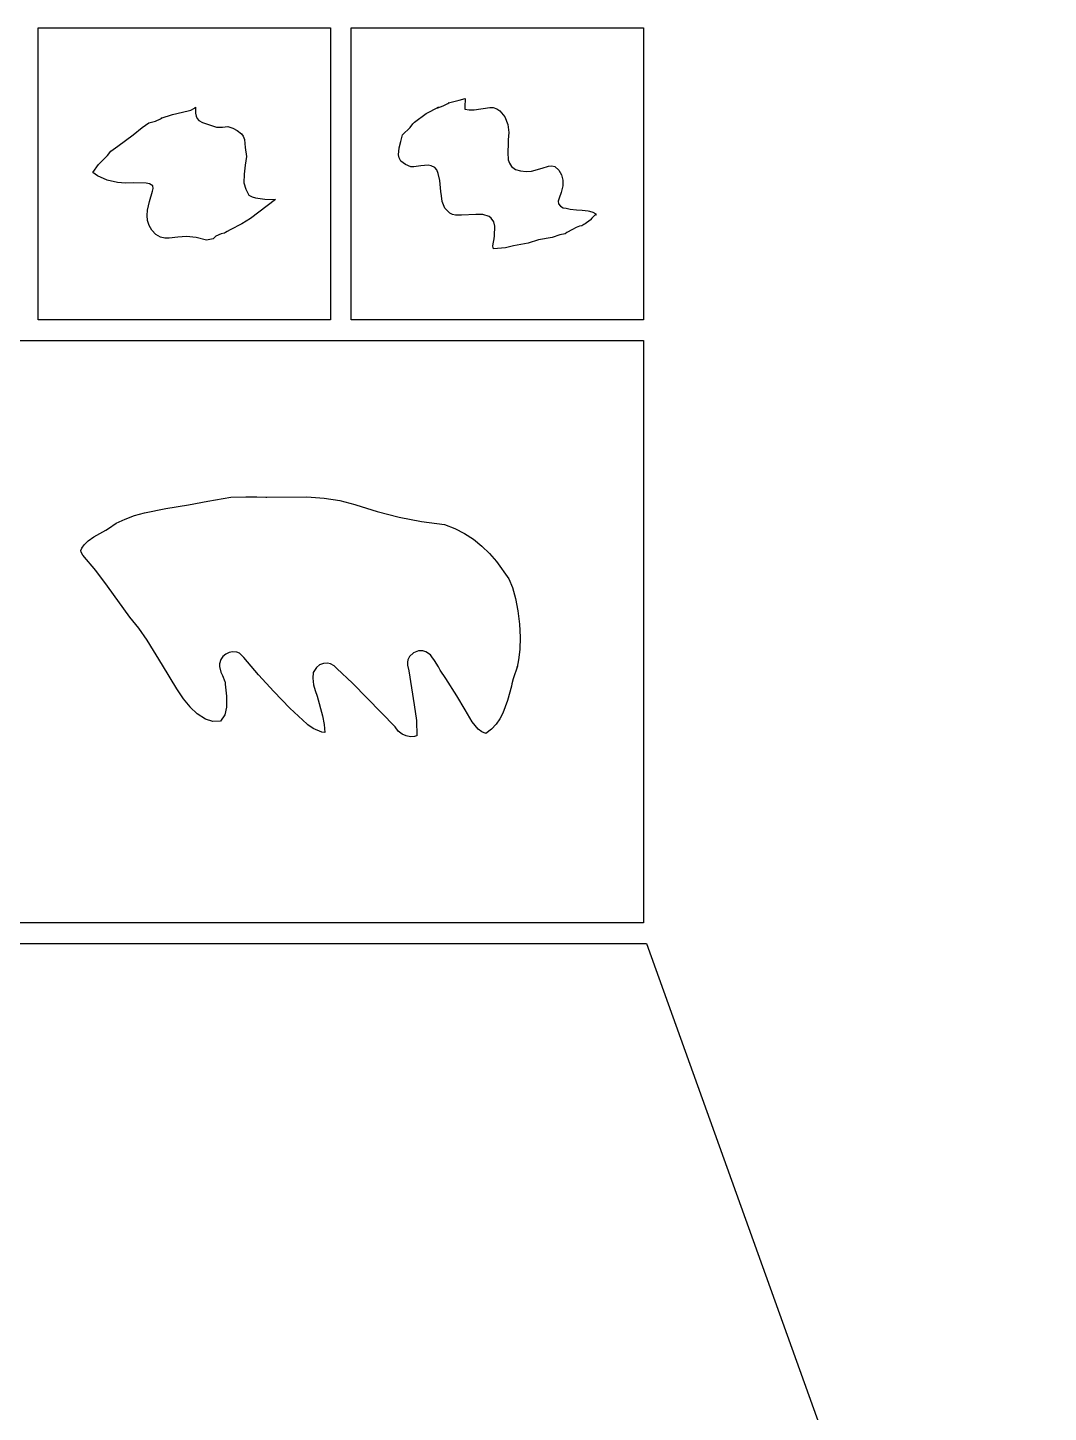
# Model space of a CAD drawing. Extents: x -1 to 498, y 2 to 4924.
# Drawn here: x 302.4 to 498, y 3402.5 to 3667.9 of the extents above; entities that cross this region are included whole.
import ezdxf

# ---------------------------------------------------------------- set-up
doc = ezdxf.new("R2010")
doc.units = 0

msp = doc.modelspace()

# ---------------------------------------------------------------- linework, layer by layer
at = {"layer": 'Calque 1'}
for p, q in [((304.403, 3667.95), (360.404, 3667.95)), ((304.403, 3611.96), (304.403, 3667.95)), ((360.404, 3667.95), (360.404, 3611.96)), ((364.402, 3667.95), (420.404, 3667.95)), ((364.402, 3611.96), (364.402, 3667.95)), ((420.404, 3667.95), (420.404, 3611.96)), ((381.015, 3652.6), (382.034, 3652.94)), ((382.034, 3652.94), (382.947, 3653.42)), ((382.947, 3653.42), (383.087, 3653.55)), ((383.039, 3653.55), (385.095, 3654.03)), ((383.087, 3653.55), (383.039, 3653.55)), ((385.095, 3654.03), (386.244, 3654.37)), ((386.254, 3653.9), (386.177, 3653.13)), ((386.177, 3653.13), (386.201, 3652.36)), ((386.244, 3654.37), (386.254, 3653.9)), ((326.887, 3650.01), (327.884, 3650.48)), ((327.884, 3650.48), (328.027, 3650.62)), ((327.953, 3650.59), (330.144, 3651.33)), ((328.027, 3650.62), (327.953, 3650.59)), ((330.144, 3651.33), (333.144, 3652.02)), ((333.144, 3652.02), (333.676, 3652.15)), ((333.676, 3652.15), (334.354, 3652.52)), ((334.354, 3652.52), (334.547, 3652.71)), ((334.547, 3652.71), (334.547, 3652.6)), ((334.547, 3652.6), (334.594, 3651.54)), ((334.594, 3651.54), (334.697, 3650.96)), ((334.697, 3650.96), (334.899, 3650.54)), ((334.899, 3650.54), (335.216, 3650.17)), ((335.216, 3650.17), (335.883, 3649.77)), ((376.52, 3649.82), (378.745, 3651.49)), ((378.745, 3651.49), (381.14, 3652.71)), ((381.14, 3652.71), (380.928, 3652.6)), ((380.928, 3652.6), (381.015, 3652.6)), ((386.201, 3652.36), (387.037, 3652.2)), ((387.037, 3652.2), (387.955, 3652.23)), ((387.955, 3652.23), (390.993, 3652.63)), ((390.993, 3652.63), (391.641, 3652.63)), ((391.641, 3652.63), (392.31, 3652.42)), ((392.31, 3652.42), (392.919, 3651.99)), ((392.919, 3651.99), (393.816, 3650.85)), ((393.816, 3650.85), (394.393, 3649.37)), ((319.674, 3645.22), (322.611, 3647.44)), ((322.611, 3647.44), (324.347, 3648.82)), ((324.347, 3648.82), (325.62, 3649.69)), ((325.62, 3649.69), (326.887, 3650.01)), ((335.883, 3649.77), (338.595, 3648.9)), ((338.595, 3648.9), (339.725, 3648.9)), ((339.725, 3648.9), (340.733, 3648.98)), ((340.733, 3648.98), (341.698, 3648.71)), ((341.698, 3648.71), (342.574, 3648.23)), ((342.574, 3648.23), (343.347, 3647.63)), ((343.347, 3647.63), (343.67, 3647.18)), ((374.247, 3647.39), (375.703, 3648.84)), ((375.703, 3648.84), (376.242, 3649.5)), ((376.242, 3649.5), (376.52, 3649.82)), ((394.393, 3649.37), (394.626, 3647.84)), ((394.626, 3647.84), (394.493, 3646.44)), ((318.336, 3644.27), (319.674, 3645.22)), ((343.67, 3647.18), (343.931, 3646.49)), ((343.931, 3646.49), (344.109, 3644.95)), ((344.109, 3644.95), (344.326, 3643.26)), ((373.491, 3643.6), (373.567, 3644.9)), ((373.567, 3644.9), (373.911, 3646.12)), ((373.911, 3646.12), (374.247, 3647.39)), ((394.472, 3645.75), (394.411, 3644.03)), ((394.493, 3646.44), (394.472, 3645.75)), ((315.96, 3641.7), (317.674, 3643.45)), ((317.674, 3643.45), (318.336, 3644.27)), ((344.326, 3643.26), (344.109, 3641.57)), ((373.612, 3642.97), (373.491, 3643.6)), ((373.895, 3642.39), (373.612, 3642.97)), ((374.779, 3641.73), (373.895, 3642.39)), ((394.411, 3644.03), (394.504, 3642.6)), ((394.504, 3642.6), (394.723, 3641.96)), ((314.899, 3640.16), (315.96, 3641.7)), ((315.777, 3639.58), (314.899, 3640.16)), ((317.65, 3638.74), (315.777, 3639.58)), ((343.897, 3639.87), (343.82, 3638.18)), ((344.109, 3641.57), (343.897, 3639.87)), ((375.803, 3641.3), (374.779, 3641.73)), ((376.409, 3641.3), (375.803, 3641.3)), ((377.774, 3641.46), (376.409, 3641.3)), ((379.129, 3641.59), (377.774, 3641.46)), ((379.732, 3641.46), (379.129, 3641.59)), ((380.431, 3641.17), (379.732, 3641.46)), ((380.82, 3640.67), (380.431, 3641.17)), ((381.089, 3640.01), (380.82, 3640.67)), ((381.375, 3638.68), (381.089, 3640.01)), ((394.723, 3641.96), (395.139, 3641.33)), ((395.139, 3641.33), (395.917, 3640.77)), ((395.917, 3640.77), (396.853, 3640.51)), ((396.853, 3640.51), (397.965, 3640.38)), ((397.965, 3640.38), (398.975, 3640.43)), ((398.975, 3640.43), (401.031, 3641.01)), ((401.031, 3641.01), (402.211, 3641.41)), ((402.211, 3641.41), (402.833, 3641.46)), ((402.833, 3641.46), (403.42, 3641.33)), ((403.42, 3641.33), (404.214, 3640.64)), ((404.214, 3640.64), (404.717, 3639.74)), ((404.717, 3639.74), (404.95, 3638.71)), ((319.645, 3638.26), (317.65, 3638.74)), ((321.175, 3638.15), (319.645, 3638.26)), ((322.588, 3638.21), (321.175, 3638.15)), ((325.09, 3638.15), (322.588, 3638.21)), ((325.747, 3638.02), (325.09, 3638.15)), ((326.358, 3637.65), (325.747, 3638.02)), ((326.323, 3636.59), (326.424, 3637.1)), ((326.424, 3637.1), (326.358, 3637.65)), ((343.82, 3638.18), (344.183, 3637.02)), ((344.183, 3637.02), (344.754, 3635.83)), ((381.6, 3636.57), (381.375, 3638.68)), ((404.939, 3637.65), (404.664, 3636.35)), ((404.95, 3638.71), (404.939, 3637.65)), ((325.344, 3632.97), (325.763, 3634.61)), ((325.763, 3634.61), (326.323, 3636.59)), ((344.754, 3635.83), (345.4, 3635.51)), ((349.908, 3635.03), (345.082, 3631.35)), ((345.4, 3635.51), (346.09, 3635.3)), ((346.09, 3635.3), (347.868, 3635.06)), ((347.868, 3635.06), (349.67, 3635.03)), ((349.67, 3635.03), (349.908, 3635.03)), ((349.908, 3635.03), (349.908, 3635.03)), ((381.714, 3635.72), (381.6, 3636.57)), ((381.817, 3634.64), (381.714, 3635.72)), ((382.336, 3633.37), (381.817, 3634.64)), ((404.243, 3635.24), (404.082, 3634.66)), ((404.082, 3634.66), (404.14, 3634.16)), ((404.14, 3634.16), (404.518, 3633.71)), ((404.664, 3636.35), (404.243, 3635.24)), ((325.268, 3631.94), (325.344, 3632.97)), ((325.376, 3630.96), (325.268, 3631.94)), ((383.275, 3632.39), (382.336, 3633.37)), ((383.809, 3632.12), (383.275, 3632.39)), ((384.365, 3631.99), (383.809, 3632.12)), ((385.532, 3632.02), (384.365, 3631.99)), ((388.313, 3632.15), (385.532, 3632.02)), ((389.612, 3632.12), (388.313, 3632.15)), ((390.847, 3631.72), (389.612, 3632.12)), ((391.228, 3631.46), (390.847, 3631.72)), ((404.518, 3633.71), (405.032, 3633.42)), ((405.032, 3633.42), (405.577, 3633.34)), ((405.577, 3633.34), (406.347, 3633.18)), ((406.347, 3633.18), (407.577, 3633.05)), ((407.577, 3633.05), (408.696, 3632.99)), ((408.696, 3632.99), (409.805, 3632.86)), ((409.805, 3632.86), (410.101, 3632.78)), ((410.101, 3632.78), (410.717, 3632.57)), ((411.225, 3632.15), (410.548, 3631.43)), ((410.717, 3632.57), (411.292, 3632.25)), ((411.331, 3632.2), (411.199, 3631.99)), ((411.199, 3631.99), (411.302, 3632.17)), ((411.302, 3632.17), (411.225, 3632.15)), ((411.292, 3632.25), (411.331, 3632.2)), ((411.331, 3632.2), (411.331, 3632.2)), ((325.678, 3630), (325.376, 3630.96)), ((326.181, 3629.11), (325.678, 3630)), ((326.988, 3628.31), (326.181, 3629.11)), ((340.645, 3628.89), (340.317, 3628.66)), ((341.204, 3629.21), (340.645, 3628.89)), ((343.418, 3630.32), (341.204, 3629.21)), ((345.082, 3631.35), (343.418, 3630.32)), ((391.723, 3630.75), (391.228, 3631.46)), ((391.943, 3629.87), (391.723, 3630.75)), ((391.895, 3628.07), (391.943, 3629.87)), ((406.783, 3629.29), (405.725, 3628.68)), ((407.492, 3629.63), (406.783, 3629.29)), ((408.167, 3629.9), (407.492, 3629.63)), ((408.574, 3629.98), (408.167, 3629.9)), ((408.974, 3630.19), (408.574, 3629.98)), ((409.238, 3630.32), (408.974, 3630.19)), ((410.175, 3631.06), (409.238, 3630.32)), ((410.27, 3631.09), (410.175, 3631.06)), ((410.548, 3631.43), (410.27, 3631.09)), ((327.834, 3627.78), (326.988, 3628.31)), ((328.665, 3627.6), (327.834, 3627.78)), ((329.493, 3627.6), (328.665, 3627.6)), ((331.152, 3627.78), (329.493, 3627.6)), ((332.837, 3627.91), (331.152, 3627.78)), ((334.708, 3627.73), (332.837, 3627.91)), ((336.671, 3627.2), (334.708, 3627.73)), ((337.917, 3627.44), (336.671, 3627.2)), ((338.473, 3627.99), (337.917, 3627.44)), ((339.452, 3628.44), (338.473, 3627.99)), ((340.084, 3628.55), (339.452, 3628.44)), ((340.14, 3628.58), (340.084, 3628.55)), ((340.317, 3628.66), (340.14, 3628.58)), ((391.556, 3626.04), (391.588, 3626.49)), ((391.588, 3626.49), (391.813, 3627.44)), ((391.813, 3627.44), (391.895, 3628.07)), ((398.338, 3626.62), (395.538, 3626.14)), ((400.29, 3627.25), (398.338, 3626.62)), ((402.926, 3627.73), (400.29, 3627.25)), ((404.394, 3628.21), (402.926, 3627.73)), ((405.415, 3628.42), (404.394, 3628.21)), ((405.725, 3628.68), (405.415, 3628.42)), ((391.662, 3625.56), (391.556, 3626.04)), ((394.001, 3625.72), (391.662, 3625.56)), ((395.538, 3626.14), (394.001, 3625.72)), ((360.404, 3611.96), (304.403, 3611.96)), ((420.404, 3611.96), (364.402, 3611.96)), ((271.827, 3607.97), (304.403, 3607.97)), ((304.403, 3607.97), (360.404, 3607.97)), ((360.404, 3607.97), (364.402, 3607.97)), ((364.402, 3607.97), (420.404, 3607.97)), ((420.404, 3607.97), (420.404, 3496.36)), ((324.794, 3574.95), (328.9, 3575.79)), ((328.9, 3575.79), (333.195, 3576.48)), ((333.195, 3576.48), (336.933, 3577.17)), ((336.933, 3577.17), (341.357, 3577.91)), ((341.357, 3577.91), (344.212, 3577.99)), ((344.212, 3577.99), (344.217, 3577.99)), ((344.217, 3577.99), (346.302, 3577.99)), ((346.302, 3577.99), (348.032, 3577.94)), ((348.032, 3577.94), (348.228, 3577.91)), ((348.228, 3577.91), (355.891, 3577.99)), ((355.891, 3577.99), (355.891, 3577.99)), ((355.891, 3577.99), (359.219, 3577.75)), ((359.219, 3577.75), (362.227, 3577.3)), ((362.227, 3577.3), (365.106, 3576.51)), ((365.106, 3576.51), (365.259, 3576.45)), ((365.259, 3576.45), (369.366, 3575.21)), ((319.386, 3572.93), (321.058, 3573.75)), ((321.058, 3573.75), (322.868, 3574.42)), ((322.868, 3574.42), (324.794, 3574.95)), ((369.366, 3575.21), (373.57, 3574.13)), ((373.57, 3574.13), (377.875, 3573.25)), ((377.875, 3573.25), (382.283, 3572.67)), ((315.057, 3570.34), (317.388, 3571.64)), ((317.388, 3571.64), (317.878, 3571.93)), ((317.878, 3571.93), (319.386, 3572.93)), ((382.283, 3572.67), (384.249, 3571.96)), ((384.249, 3571.96), (386.098, 3571)), ((386.098, 3571), (387.826, 3569.87)), ((312.615, 3567.7), (312.766, 3568.15)), ((312.766, 3568.15), (313.213, 3568.81)), ((313.213, 3568.81), (314.012, 3569.57)), ((314.012, 3569.57), (315.057, 3570.34)), ((387.826, 3569.87), (389.432, 3568.57)), ((389.432, 3568.57), (390.911, 3567.14)), ((312.639, 3567.38), (312.615, 3567.7)), ((312.988, 3566.82), (312.639, 3567.38)), ((315.446, 3563.89), (312.988, 3566.82)), ((390.911, 3567.14), (392.265, 3565.58)), ((392.265, 3565.58), (394.583, 3562.27)), ((317.722, 3560.9), (315.446, 3563.89)), ((321.976, 3554.92), (317.722, 3560.9)), ((394.583, 3562.27), (395.29, 3560.63)), ((395.29, 3560.63), (395.893, 3558.54)), ((395.893, 3558.54), (396.361, 3556.13)), ((323.707, 3552.8), (321.976, 3554.92)), ((396.361, 3556.13), (396.655, 3553.62)), ((325.302, 3550.52), (323.707, 3552.8)), ((396.655, 3553.62), (396.758, 3551.11)), ((328.207, 3545.76), (325.302, 3550.52)), ((396.758, 3551.11), (396.695, 3548.75)), ((339.404, 3546.85), (339.161, 3546)), ((339.793, 3547.38), (339.404, 3546.85)), ((340.381, 3547.83), (339.793, 3547.38)), ((341.045, 3548.14), (340.381, 3547.83)), ((341.656, 3548.28), (341.045, 3548.14)), ((342.511, 3548.2), (341.656, 3548.28)), ((342.992, 3548.01), (342.511, 3548.2)), ((343.463, 3547.59), (342.992, 3548.01)), ((343.844, 3547.22), (343.463, 3547.59)), ((346.657, 3543.88), (343.844, 3547.22)), ((375.282, 3546.77), (375.176, 3546.32)), ((375.599, 3547.4), (375.282, 3546.77)), ((376.311, 3548.09), (375.599, 3547.4)), ((377.301, 3548.51), (376.311, 3548.09)), ((378.147, 3548.49), (377.301, 3548.51)), ((378.7, 3548.3), (378.147, 3548.49)), ((379.632, 3547.72), (378.7, 3548.3)), ((379.87, 3547.32), (379.632, 3547.72)), ((380.367, 3546.63), (379.87, 3547.32)), ((381.111, 3545.39), (380.367, 3546.63)), ((396.494, 3546.77), (396.192, 3545.34)), ((396.695, 3548.75), (396.494, 3546.77)), ((330.975, 3541.18), (328.207, 3545.76)), ((339.161, 3546), (339.185, 3545.47)), ((339.185, 3545.47), (339.418, 3544.39)), ((339.418, 3544.39), (339.714, 3543.78)), ((357.134, 3544.31), (357.018, 3543.27)), ((357.756, 3545.31), (357.134, 3544.31)), ((358.343, 3545.79), (357.756, 3545.31)), ((359.103, 3546.08), (358.343, 3545.79)), ((359.843, 3546.13), (359.103, 3546.08)), ((360.41, 3546), (359.843, 3546.13)), ((361.119, 3545.6), (360.41, 3546)), ((361.68, 3545.1), (361.119, 3545.6)), ((364.677, 3542.27), (361.68, 3545.1)), ((375.176, 3546.32), (375.221, 3545.76)), ((375.221, 3545.76), (375.462, 3544.65)), ((375.462, 3544.65), (376.486, 3538.14)), ((381.235, 3545.18), (381.111, 3545.39)), ((381.251, 3545.13), (381.235, 3545.18)), ((381.47, 3544.76), (381.251, 3545.13)), ((382.547, 3543.17), (381.47, 3544.76)), ((396.258, 3545.52), (395.435, 3543.14)), ((396.192, 3545.34), (396.258, 3545.52)), ((339.714, 3543.78), (340.206, 3542.59)), ((340.206, 3542.59), (340.238, 3542.48)), ((340.238, 3542.48), (340.254, 3542.06)), ((340.254, 3542.06), (340.516, 3539.76)), ((349.588, 3540.66), (346.657, 3543.88)), ((357.018, 3543.27), (357.2, 3541.98)), ((357.2, 3541.98), (357.518, 3540.87)), ((367.45, 3539.41), (364.677, 3542.27)), ((384.648, 3539.84), (382.547, 3543.17)), ((395.104, 3541.69), (394.337, 3538.99)), ((395.16, 3542.14), (395.104, 3541.71)), ((395.104, 3541.71), (395.104, 3541.69)), ((395.435, 3543.14), (395.16, 3542.14)), ((332.282, 3539.25), (330.975, 3541.18)), ((333.523, 3537.72), (332.282, 3539.25)), ((340.516, 3539.76), (340.516, 3537.69)), ((352.673, 3537.48), (349.588, 3540.66)), ((357.518, 3540.87), (357.875, 3539.78)), ((357.875, 3539.78), (358.888, 3536.03)), ((372.832, 3533.88), (367.45, 3539.41)), ((386.236, 3537.19), (384.648, 3539.84)), ((394.337, 3538.99), (393.461, 3536.55)), ((333.56, 3537.69), (333.523, 3537.72)), ((334.885, 3536.4), (333.56, 3537.69)), ((336.473, 3535.36), (334.885, 3536.4)), ((340.172, 3536.24), (339.367, 3535.02)), ((340.516, 3537.69), (340.172, 3536.24)), ((355.949, 3534.44), (352.673, 3537.48)), ((358.888, 3536.03), (359.227, 3534.36)), ((376.486, 3538.14), (376.896, 3535.1)), ((387.58, 3534.89), (386.236, 3537.19)), ((393.461, 3536.55), (392.89, 3535.44)), ((337.888, 3534.91), (336.473, 3535.36)), ((339.367, 3535.02), (337.888, 3534.91)), ((356.121, 3534.28), (355.949, 3534.44)), ((357.134, 3533.59), (356.121, 3534.28)), ((358.764, 3532.9), (357.134, 3533.59)), ((359.227, 3534.36), (359.351, 3532.82)), ((373.377, 3533.09), (372.832, 3533.88)), ((376.896, 3535.1), (377.01, 3532.19)), ((388.754, 3533.49), (387.58, 3534.89)), ((389.426, 3532.98), (388.754, 3533.49)), ((391.302, 3533.46), (390.215, 3532.61)), ((392.183, 3534.41), (391.302, 3533.46)), ((392.89, 3535.44), (392.183, 3534.41)), ((359.351, 3532.82), (358.764, 3532.9)), ((374.16, 3532.53), (373.377, 3533.09)), ((374.914, 3532.19), (374.16, 3532.53)), ((375.761, 3532), (374.914, 3532.19)), ((376.507, 3532.03), (375.761, 3532)), ((376.93, 3532.16), (376.507, 3532.03)), ((377.01, 3532.19), (376.93, 3532.16)), ((390.215, 3532.61), (389.426, 3532.98)), ((420.404, 3496.36), (271.825, 3496.36)), ((271.825, 3492.37), (420.997, 3492.37)), ((420.997, 3492.37), (498.001, 3278.08))]:
    msp.add_line(p, q, dxfattribs=at)

doc.saveas('drawing.dxf')
